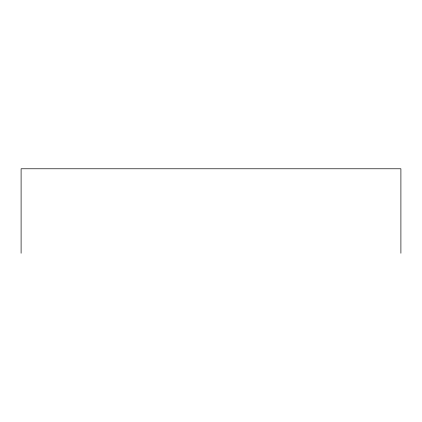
<?xml version="1.0" encoding="UTF-8"?>
<svg xmlns="http://www.w3.org/2000/svg" width="422" height="422" viewBox="0 0 422 422"><rect width="100%" height="100%" fill="white"/><g stroke="black" fill="none" stroke-linecap="round" stroke-linejoin="round"><path stroke-width="0.63" d="M400.9 253.226L400.9 168.774L21.1 168.774L21.1 253.226"/></g></svg>
